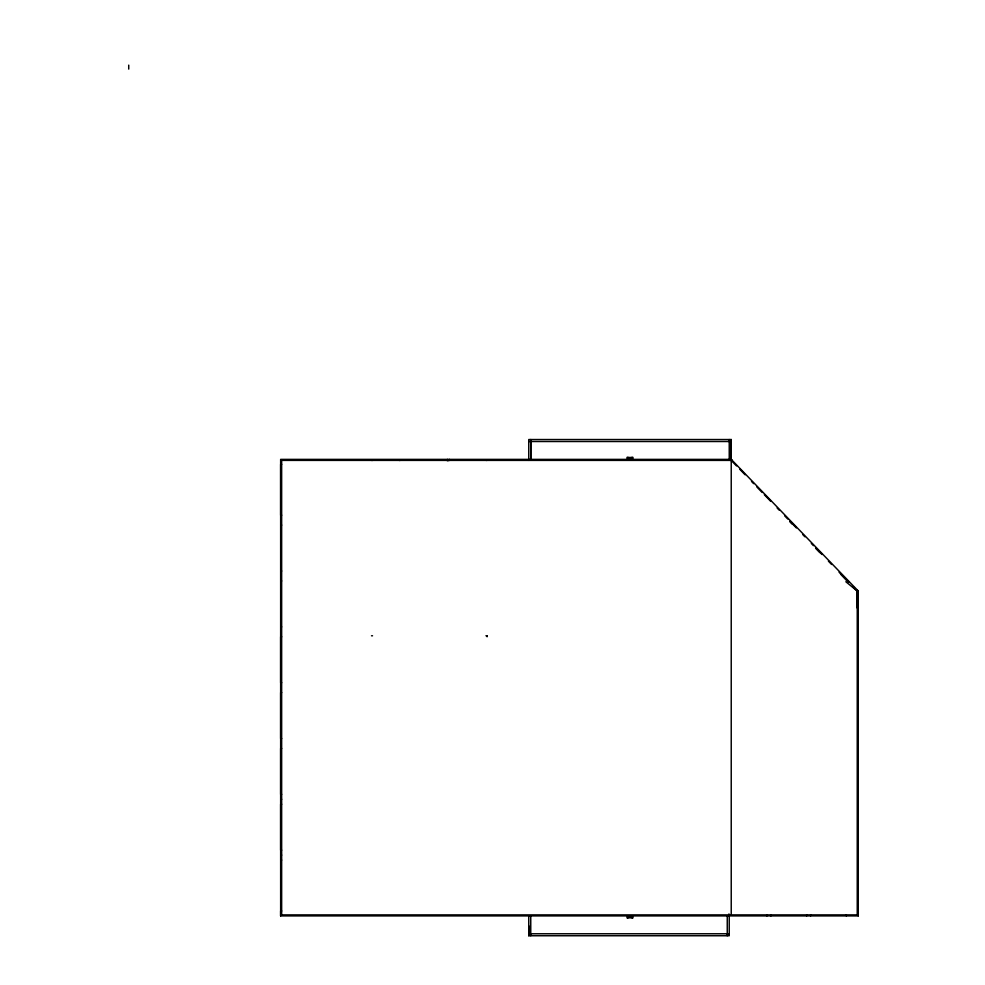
<?xml version="1.0" encoding="UTF-8"?>
<svg xmlns="http://www.w3.org/2000/svg" width="985" height="985" viewBox="0 0 985 985"><rect width="100%" height="100%" fill="white"/><g stroke="black" fill="none" stroke-linecap="round" stroke-linejoin="round"><path stroke-width="1.48" d="M128.727 69.098L128.727 65.133M280.651 915.902L280.651 459.379L731.227 459.379L858.255 591.037L858.255 915.902L280.651 915.902L280.651 910.94L281.648 910.94L281.648 460.389L732.2 460.389L731.227 459.379L731.227 439.532L528.76 439.532L528.76 460.389M281.648 914.893L281.648 910.94M371.517 460.389L372.527 460.389M399.147 460.389L400.156 460.389M486.073 460.389L487.083 460.315M729.232 915.902L729.232 935.75L528.76 935.75L528.76 925.826M530.743 441.514L530.743 459.379L530.755 439.532M857.245 914.893L857.245 590.003M487.083 635.781L486.245 635.781L487.083 635.781L487.083 636.778M528.76 441.514L731.227 441.514M281.648 464.341L280.651 464.341L280.651 515.204L281.648 515.204M280.651 525.128L281.648 525.128M280.651 571.029L281.648 571.029M280.651 580.953L281.648 580.953M280.651 626.854L281.648 626.854M371.517 635.781L372.527 635.781M281.648 636.778L280.651 636.778L280.651 682.679L281.648 682.679M281.648 692.603L280.651 692.603L280.651 738.504L281.648 738.504M281.648 748.428L280.651 748.428L280.651 794.329L281.648 794.329M280.651 799.291L281.648 799.291M281.648 804.253L280.651 804.253L280.651 850.154L281.648 850.154M280.651 855.115L281.648 855.115M280.651 860.077L281.648 860.077M280.651 914.893L858.255 914.893M528.76 933.768L729.232 933.768M845.856 581.753L857.245 591.037L857.245 608.065M841.227 574.686L846.571 580.14M857.245 591.037L852.973 586.604M730.217 460.389L729.245 459.379L729.232 439.532M789.958 521.828L792.1 524.032M815.592 548.202L819.865 552.585M841.227 574.563L847.629 581.15M857.8 590.569L858.255 915.902M731.227 460.389L736.558 465.917M739.772 469.242L745.103 474.782M751.518 481.419L753.648 483.635M756.849 486.959L762.193 492.5M764.335 494.704L770.738 501.353M777.14 508.001L779.283 510.205M784.626 515.746L787.828 519.07M789.958 521.287L796.372 527.923M802.775 534.572L804.917 536.788M811.32 543.424L813.462 545.641M815.592 547.857L822.007 554.506M828.41 561.142L831.611 564.467M839.085 572.211L848.701 582.184M846.349 914.893L846.349 915.902M810.618 914.893L810.618 915.902M806.653 914.893L806.653 915.902M770.923 914.893L770.923 915.902M766.946 914.893L766.946 915.902M731.227 439.532L731.227 914.893M727.25 915.902L727.25 935.75M632.173 457.385L632.173 458.185M632.173 917.097L632.173 917.885M631.385 459.379L631.385 458.185L632.973 458.185L632.973 457.385L630.585 457.385L630.585 459.379M631.385 915.902L631.385 917.097L632.973 917.097L632.973 917.885L630.585 917.885L630.585 915.902M629.403 459.379L629.403 457.385L627.014 457.385L627.014 458.185L628.602 458.185L628.602 459.379M629.403 915.902L629.403 917.885L627.014 917.885L627.014 917.097L628.602 917.097L628.602 915.902M627.814 457.385L627.814 458.185M627.814 917.097L627.814 917.885M530.755 915.902L530.755 935.75M528.76 915.902L528.76 935.75M449.369 459.379L449.369 460.389L447.313 460.721L447.387 459.379M729.245 914.893L728.851 914.006L729.232 914.893"/></g></svg>
